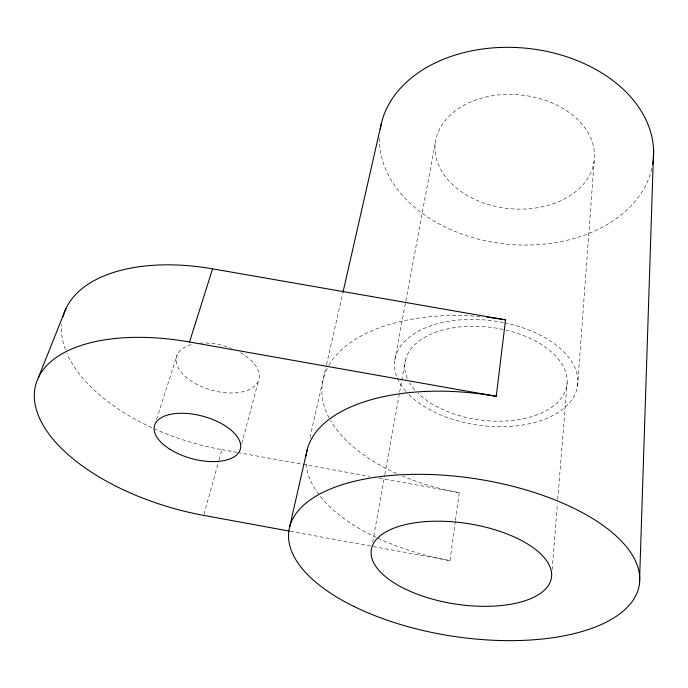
<?xml version="1.0" encoding="UTF-8"?>
<svg xmlns="http://www.w3.org/2000/svg" width="688" height="688" viewBox="0 0 688 688"><rect width="100%" height="100%" fill="white"/><g stroke="black" fill="none" stroke-linecap="round" stroke-linejoin="round"><path stroke-width="0.52" stroke-dasharray="3.44 2.58" d="M577.576 385.899L594.157 161.069A79.937 57.113 5.6 0 0 481.686 98.092A79.937 57.113 5.6 0 0 468.485 196.166A79.937 57.113 5.6 0 0 594.157 161.069M552.111 569.75L557.418 503.556M557.762 499.29L567.093 382.915M290.362 531.308L449.969 560.625L455.318 521.323M455.465 520.257L459.223 492.634A162.6 88.967 7.9 0 1 402.437 476.07M372.69 542.075L384.661 475.563M384.85 474.514L399.47 393.226M399.659 392.169L405.361 360.495M394.792 360.151L435.547 141.487M309.961 437.516L326.327 365.569M326.559 364.52L342.719 293.492M241.763 443.665L258.662 380.146M203.975 514.357L218.758 460.96M219.042 459.928L221.88 449.66A160.932 87.187 15.7 0 1 66.925 353.374M156.563 419.284L177.108 355.103M221.88 449.66L236.646 452.334M237.704 452.523L369.559 476.397M379.054 478.117L459.223 492.634M504.536 322.801A92.295 52.684 7.7 0 1 560.462 410.917A92.295 52.684 7.7 0 1 406.496 392.074M405.843 391.352A92.295 52.684 7.7 0 1 411.966 335.159A92.295 52.684 7.7 0 1 503.487 322.586M407.322 378.348A81.717 46.621 7.7 0 1 498.92 328.589A81.717 46.621 7.7 0 1 554.081 405.438A81.717 46.621 7.7 0 1 418.037 393.278M414.795 389.872A81.717 46.621 7.7 0 1 409.463 382.554M651.846 168.508A137.402 98.427 5.6 0 1 503.685 243.793A137.402 98.427 5.6 0 1 379.527 137.127M449.969 560.625A169.618 84.822 8.4 0 1 377.119 537.853M376.155 537.405A169.618 84.822 8.4 0 1 305.962 462.577M396.658 473.559A162.6 88.967 7.9 0 1 330.515 420.506M329.053 417.865A162.6 88.967 7.9 0 1 328.417 366.085M328.898 365.233A162.6 88.967 7.9 0 1 475.606 316.205M476.638 316.282A162.6 88.967 7.9 0 1 480.774 316.618M65.403 349.599A160.932 87.187 15.7 0 1 61.688 324.383M240.568 352.695A42.699 23.014 15.7 0 1 249.512 389.442A42.699 23.014 15.7 0 1 187.317 378.185A42.699 23.014 15.7 0 1 193.259 344.129M199.812 343.183A42.699 23.014 15.7 0 1 228.786 347.363M229.706 347.689A42.699 23.014 15.7 0 1 231.521 348.386"/><path stroke-width="1.03" d="M639.444 583.88L653.6 150.113M306.126 455.783A169.618 84.822 8.4 0 1 496.237 396.331L505.551 319.868L212.575 268.836A160.932 87.187 15.7 0 0 63.115 316.325M289.562 527.249L307.123 450.029M342.951 292.443L381.427 123.221M289.304 531.11L203.691 515.381A167.812 83.059 15.3 0 1 34.46 399.436A167.812 83.059 15.3 0 1 189.527 341.996L212.575 268.836M38.287 377.781L65.945 308.568M189.527 341.996L496.237 396.331M653.222 160.424A137.402 98.427 5.6 0 1 652.654 164.492M380.275 129.163A137.402 98.427 5.6 0 1 528.608 48.487A137.402 98.427 5.6 0 1 653.325 159.41M486.984 317.237A162.6 88.967 7.9 0 1 489.048 317.469M491.112 317.718A162.6 88.967 7.9 0 1 505.551 319.868M404.467 588.661A91.151 40.712 8.8 0 0 550.512 581.3A91.151 40.712 8.8 0 0 429.071 521.409A91.151 40.712 8.8 0 0 404.467 588.661M354.045 606.506A177.289 79.559 8.8 0 0 637.681 591.155A177.289 79.559 8.8 0 0 400.683 474.789A177.289 79.559 8.8 0 0 354.045 606.506M169.876 449.212A44.496 21.904 15.3 0 0 240.121 449.814A44.496 21.904 15.3 0 0 182.2 413.264A44.496 21.904 15.3 0 0 169.876 449.212"/></g></svg>
